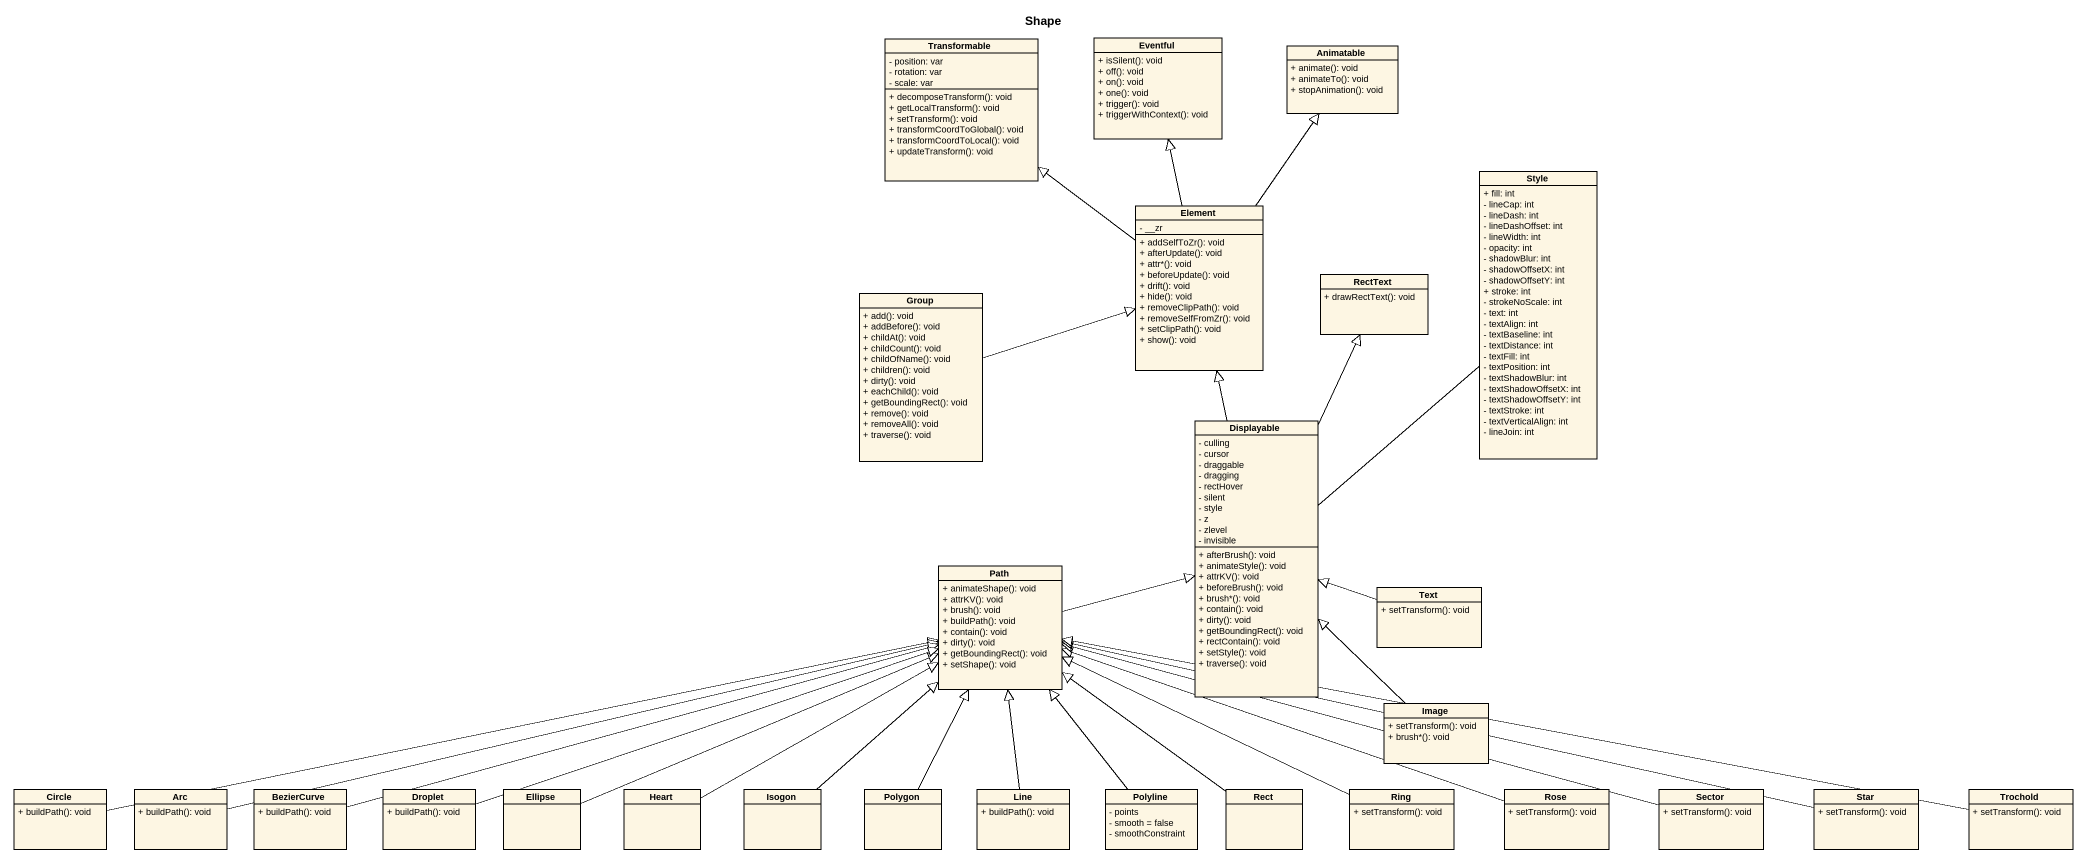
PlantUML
@startuml
title Shape
hide circle
hide empty members
skinparam classAttributeIconSize 0
class Transformable {
  - position: var
  - rotation: var
  - scale: var
  + decomposeTransform(): void
  + getLocalTransform(): void
  + setTransform(): void
  + transformCoordToGlobal(): void
  + transformCoordToLocal(): void
  + updateTransform(): void
}
class Eventful {
  + isSilent(): void
  + off(): void
  + on(): void
  + one(): void
  + trigger(): void
  + triggerWithContext(): void
}
class Animatable {
  + animate(): void
  + animateTo(): void
  + stopAnimation(): void
}
class Style {
  + fill: int
  - lineCap: int
  - lineDash: int
  - lineDashOffset: int
  - lineWidth: int
  - opacity: int
  - shadowBlur: int
  - shadowOffsetX: int
  - shadowOffsetY: int
  + stroke: int
  - strokeNoScale: int
  - text: int
  - textAlign: int
  - textBaseline: int
  - textDistance: int
  - textFill: int
  - textPosition: int
  - textShadowBlur: int
  - textShadowOffsetX: int
  - textShadowOffsetY: int
  - textStroke: int
  - textVerticalAlign: int
  - lineJoin: int
}
class Element {
  - __zr
  + addSelfToZr(): void
  + afterUpdate(): void
  + attr*(): void
  + beforeUpdate(): void
  + drift(): void
  + hide(): void
  + removeClipPath(): void
  + removeSelfFromZr(): void
  + setClipPath(): void
  + show(): void
}
class "Group" as Group_ {
  + add(): void
  + addBefore(): void
  + childAt(): void
  + childCount(): void
  + childOfName(): void
  + children(): void
  + dirty(): void
  + eachChild(): void
  + getBoundingRect(): void
  + remove(): void
  + removeAll(): void
  + traverse(): void
}
class RectText {
  + drawRectText(): void
}
class Displayable {
  - culling
  - cursor
  - draggable
  - dragging
  - rectHover
  - silent
  - style
  - z
  - zlevel
  - invisible
  + afterBrush(): void
  + animateStyle(): void
  + attrKV(): void
  + beforeBrush(): void
  + brush*(): void
  + contain(): void
  + dirty(): void
  + getBoundingRect(): void
  + rectContain(): void
  + setStyle(): void
  + traverse(): void
}
class Path {
  + animateShape(): void
  + attrKV(): void
  + brush(): void
  + buildPath(): void
  + contain(): void
  + dirty(): void
  + getBoundingRect(): void
  + setShape(): void
}
class Text {
  + setTransform(): void
}
class Image {
  + setTransform(): void
  + brush*(): void
}
class "Circle" as Circle_ {
  + buildPath(): void
}
class Arc {
  + buildPath(): void
}
class BezierCurve {
  + buildPath(): void
}
class Droplet {
  + buildPath(): void
}
class Ellipse
class Heart
class Isogon
class Polygon
class Line {
  + buildPath(): void
}
class Polyline {
  - points
  - smooth = false
  - smoothConstraint
}
class Rect
class Ring {
  + setTransform(): void
}
class Rose {
  + setTransform(): void
}
class Sector {
  + setTransform(): void
}
class Star {
  + setTransform(): void
}
class Trochold {
  + setTransform(): void
}
Element -up-|> Transformable
Element -up-|> Eventful
Element -up-|> Animatable
Group_ -right-|> Element
Displayable -up- Style
Displayable -up-|> Element
Displayable -up-|> RectText
Path -right-|> Displayable
Text -left-|> Displayable
Image -up-|> Displayable
Circle_ -right-|> Path
Arc -right-|> Path
BezierCurve -right-|> Path
Droplet -right-|> Path
Ellipse -right-|> Path
Heart -right-|> Path
Isogon -up-|> Path
Polygon -up-|> Path
Line -up-|> Path
Polyline -up-|> Path
Rect -up-|> Path
Ring -left-|> Path
Rose -left-|> Path
Sector -left-|> Path
Star -left-|> Path
Trochold -left-|> Path
@enduml
